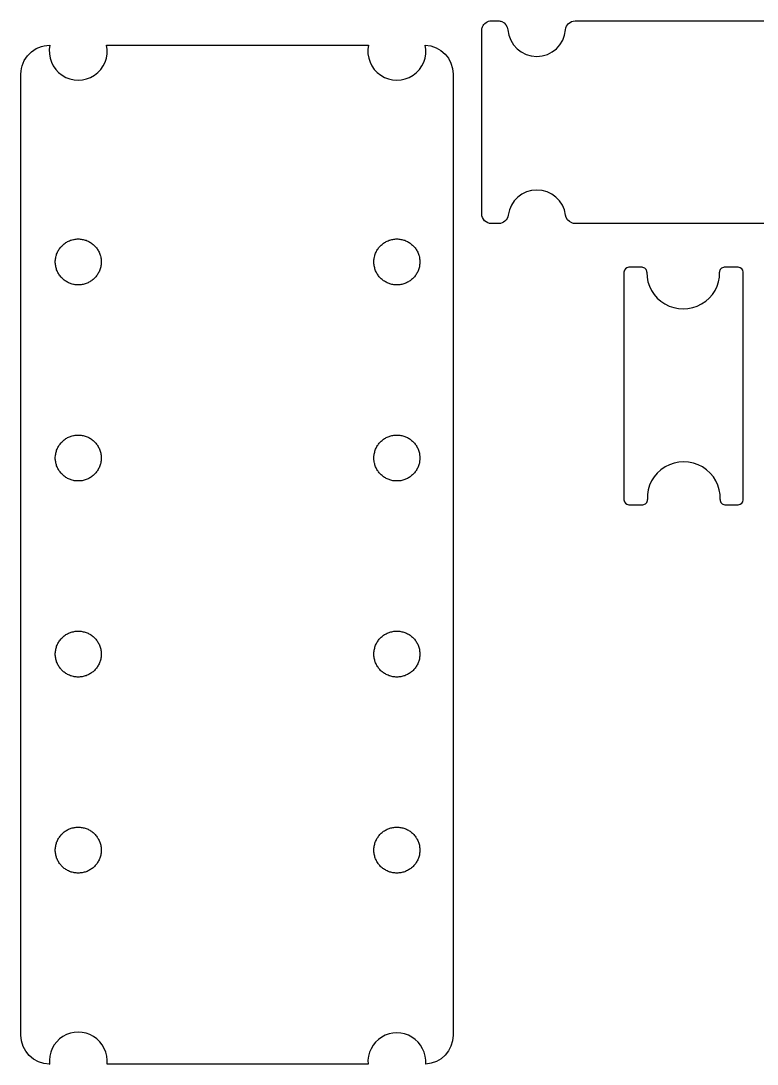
# Model space of a CAD drawing. Extents: x 126 to 271, y 47 to 160.
# Drawn here: x 126 to 202.4, y 52.3 to 160.5 of the extents above; entities that cross this region are included whole.
import ezdxf

# ---------------------------------------------------------------- set-up
doc = ezdxf.new("R2010")
doc.units = 0
doc.header["$MEASUREMENT"] = 0
doc.layers.get('0').update_dxf_attribs({"linetype": 'CONTINUOUS'})
doc.layers.add('GREEN_FILTER', color=7, linetype='CONTINUOUS')

msp = doc.modelspace()

# ---------------------------------------------------------------- linework, layer by layer
at = {"color": 7, "linetype": 'CONTINUOUS'}
for p, q in [((188.56, 134.43), (188.56, 110.83)), ((190.43, 134.93), (189.06, 134.93)), ((200.41, 134.93), (198.96, 134.93)), ((200.91, 110.83), (200.91, 134.43)), ((189.06, 110.33), (190.5, 110.33)), ((199.02, 110.33), (200.41, 110.33))]:
    msp.add_line(p, q, dxfattribs=at)
msp.add_lwpolyline([(223.23, 139.47), (183.5, 139.47, -0.090059), (183.15, 139.54, -0.276166), (182.51, 140.34, 0.874475), (176.56, 140.34, -0.375565), (175.57, 139.47), (174.82, 139.47, -0.414214), (173.82, 140.47), (173.82, 159.47, -0.098491), (173.89, 159.86, -0.303347), (174.82, 160.47), (175.53, 160.47, -0.093493), (175.89, 160.4, -0.287192), (176.53, 159.55, 0.923733), (182.51, 159.55, -0.391188), (183.5, 160.47), (223.14, 160.47, -0.094283)], format="xyb", dxfattribs=at)
for centre, start, end in [((189.06, 134.43), 90, 180), ((190.43, 134.43), 358.6226, 90), ((198.96, 134.43), 90, 181.3774), ((200.41, 134.43), 0, 90), ((189.06, 110.83), 180, 270), ((190.5, 110.83), 270, 3.2423), ((199.02, 110.83), 176.7577, 270), ((200.41, 110.83), 270, 0)]:
    msp.add_arc(centre, 0.5, start, end, dxfattribs=at)
for centre, start_param, end_param in [((194.7, 134.33), 3.117974, 6.306804), ((194.76, 111.07), -0.055598, 3.197191)]:
    msp.add_ellipse(centre, major_axis=(3.77, 0), ratio=0.982456, start_param=start_param, end_param=end_param, dxfattribs=at)
at = {"layer": 'GREEN_FILTER', "linetype": 'CONTINUOUS'}
msp.add_line((129.02, 52.35), (129.05, 52.35), dxfattribs=at)
msp.add_lwpolyline([(129.02, 52.35, -0.411027), (126.05, 55.35), (126.05, 154.95, -0.414214), (129.05, 157.95), (129.06, 157.95, 1.231861), (134.94, 157.95), (162.08, 157.95, 1.231452), (167.96, 157.95, -0.403811), (170.85, 154.95), (170.85, 55.35, -0.398556), (168.01, 52.35, 1.083291), (162.03, 52.35), (134.98, 52.35, 1.111733)], format="xyb", close=True, dxfattribs=at)
for points in [[(129.62, 135.49), (129.62, 135.59), (129.63, 135.7), (129.64, 135.8), (129.66, 135.9), (129.68, 136), (129.7, 136.11), (129.73, 136.2), (129.76, 136.3), (129.8, 136.4), (129.84, 136.5), (129.89, 136.59), (129.94, 136.68), (129.99, 136.77), (130.05, 136.85), (130.11, 136.94), (130.18, 137.02), (130.24, 137.1), (130.32, 137.17), (130.39, 137.24), (130.47, 137.31), (130.55, 137.38), (130.63, 137.44), (130.72, 137.5), (130.81, 137.55), (130.9, 137.6), (130.99, 137.65), (131.09, 137.69), (131.19, 137.73), (131.28, 137.76), (131.38, 137.79), (131.49, 137.81), (131.59, 137.83), (131.69, 137.85), (131.79, 137.86), (131.9, 137.87), (132, 137.87), (132.1, 137.87), (132.21, 137.86), (132.31, 137.85), (132.41, 137.83), (132.52, 137.81), (132.62, 137.79), (132.72, 137.76), (132.82, 137.73), (132.91, 137.69), (133.01, 137.65), (133.1, 137.6), (133.19, 137.55), (133.28, 137.5), (133.37, 137.44), (133.45, 137.38), (133.53, 137.31), (133.61, 137.24), (133.68, 137.17), (133.76, 137.1), (133.82, 137.02), (133.89, 136.94), (133.95, 136.85), (134.01, 136.77), (134.06, 136.68), (134.11, 136.59), (134.16, 136.5), (134.2, 136.4), (134.24, 136.3), (134.27, 136.2), (134.3, 136.11), (134.33, 136), (134.35, 135.9), (134.36, 135.8), (134.37, 135.7), (134.38, 135.59), (134.38, 135.49), (134.38, 135.38), (134.37, 135.28), (134.36, 135.18), (134.35, 135.08), (134.33, 134.97), (134.3, 134.87), (134.27, 134.77), (134.24, 134.67), (134.2, 134.58), (134.16, 134.48), (134.11, 134.39), (134.06, 134.3), (134.01, 134.21), (133.95, 134.12), (133.89, 134.04), (133.82, 133.96), (133.76, 133.88), (133.68, 133.8), (133.61, 133.73), (133.53, 133.66), (133.45, 133.6), (133.37, 133.54), (133.28, 133.48), (133.19, 133.43), (133.1, 133.38), (133.01, 133.33), (132.91, 133.29), (132.82, 133.25), (132.72, 133.22), (132.62, 133.19), (132.52, 133.16), (132.41, 133.14), (132.31, 133.13), (132.21, 133.12), (132.1, 133.11), (132, 133.11), (131.9, 133.11), (131.79, 133.12), (131.69, 133.13), (131.59, 133.14), (131.49, 133.16), (131.38, 133.19), (131.28, 133.22), (131.19, 133.25), (131.09, 133.29), (130.99, 133.33), (130.9, 133.38), (130.81, 133.43), (130.72, 133.48), (130.63, 133.54), (130.55, 133.6), (130.47, 133.66), (130.39, 133.73), (130.32, 133.8), (130.24, 133.88), (130.18, 133.96), (130.11, 134.04), (130.05, 134.12), (129.99, 134.21), (129.94, 134.3), (129.89, 134.39), (129.84, 134.48), (129.8, 134.58), (129.76, 134.67), (129.73, 134.77), (129.7, 134.87), (129.68, 134.97), (129.66, 135.08), (129.64, 135.18), (129.63, 135.28), (129.62, 135.38), (129.62, 135.49)], [(162.64, 135.49), (162.64, 135.59), (162.65, 135.7), (162.66, 135.8), (162.68, 135.9), (162.7, 136), (162.72, 136.11), (162.75, 136.2), (162.78, 136.3), (162.82, 136.4), (162.86, 136.5), (162.91, 136.59), (162.96, 136.68), (163.01, 136.77), (163.07, 136.85), (163.13, 136.94), (163.2, 137.02), (163.26, 137.1), (163.34, 137.17), (163.41, 137.24), (163.49, 137.31), (163.57, 137.38), (163.65, 137.44), (163.74, 137.5), (163.83, 137.55), (163.92, 137.6), (164.01, 137.65), (164.11, 137.69), (164.21, 137.73), (164.3, 137.76), (164.4, 137.79), (164.51, 137.81), (164.61, 137.83), (164.71, 137.85), (164.81, 137.86), (164.92, 137.87), (165.02, 137.87), (165.12, 137.87), (165.23, 137.86), (165.33, 137.85), (165.43, 137.83), (165.54, 137.81), (165.64, 137.79), (165.74, 137.76), (165.84, 137.73), (165.93, 137.69), (166.03, 137.65), (166.12, 137.6), (166.21, 137.55), (166.3, 137.5), (166.39, 137.44), (166.47, 137.38), (166.55, 137.31), (166.63, 137.24), (166.7, 137.17), (166.78, 137.1), (166.84, 137.02), (166.91, 136.94), (166.97, 136.85), (167.03, 136.77), (167.08, 136.68), (167.13, 136.59), (167.18, 136.5), (167.22, 136.4), (167.26, 136.3), (167.29, 136.2), (167.32, 136.11), (167.35, 136), (167.37, 135.9), (167.38, 135.8), (167.39, 135.7), (167.4, 135.59), (167.4, 135.49), (167.4, 135.38), (167.39, 135.28), (167.38, 135.18), (167.37, 135.08), (167.35, 134.97), (167.32, 134.87), (167.29, 134.77), (167.26, 134.67), (167.22, 134.58), (167.18, 134.48), (167.13, 134.39), (167.08, 134.3), (167.03, 134.21), (166.97, 134.12), (166.91, 134.04), (166.84, 133.96), (166.78, 133.88), (166.7, 133.8), (166.63, 133.73), (166.55, 133.66), (166.47, 133.6), (166.39, 133.54), (166.3, 133.48), (166.21, 133.43), (166.12, 133.38), (166.03, 133.33), (165.93, 133.29), (165.84, 133.25), (165.74, 133.22), (165.64, 133.19), (165.54, 133.16), (165.43, 133.14), (165.33, 133.13), (165.23, 133.12), (165.12, 133.11), (165.02, 133.11), (164.92, 133.11), (164.81, 133.12), (164.71, 133.13), (164.61, 133.14), (164.51, 133.16), (164.4, 133.19), (164.3, 133.22), (164.21, 133.25), (164.11, 133.29), (164.01, 133.33), (163.92, 133.38), (163.83, 133.43), (163.74, 133.48), (163.65, 133.54), (163.57, 133.6), (163.49, 133.66), (163.41, 133.73), (163.34, 133.8), (163.26, 133.88), (163.2, 133.96), (163.13, 134.04), (163.07, 134.12), (163.01, 134.21), (162.96, 134.3), (162.91, 134.39), (162.86, 134.48), (162.82, 134.58), (162.78, 134.67), (162.75, 134.77), (162.72, 134.87), (162.7, 134.97), (162.68, 135.08), (162.66, 135.18), (162.65, 135.28), (162.64, 135.38), (162.64, 135.49)], [(129.62, 115.17), (129.62, 115.27), (129.63, 115.38), (129.64, 115.48), (129.66, 115.58), (129.68, 115.68), (129.7, 115.79), (129.73, 115.88), (129.76, 115.98), (129.8, 116.08), (129.84, 116.18), (129.89, 116.27), (129.94, 116.36), (129.99, 116.45), (130.05, 116.53), (130.11, 116.62), (130.18, 116.7), (130.24, 116.78), (130.32, 116.85), (130.39, 116.92), (130.47, 116.99), (130.55, 117.06), (130.63, 117.12), (130.72, 117.18), (130.81, 117.23), (130.9, 117.28), (130.99, 117.33), (131.09, 117.37), (131.19, 117.41), (131.28, 117.44), (131.38, 117.47), (131.49, 117.49), (131.59, 117.51), (131.69, 117.53), (131.79, 117.54), (131.9, 117.55), (132, 117.55), (132.1, 117.55), (132.21, 117.54), (132.31, 117.53), (132.41, 117.51), (132.52, 117.49), (132.62, 117.47), (132.72, 117.44), (132.82, 117.41), (132.91, 117.37), (133.01, 117.33), (133.1, 117.28), (133.19, 117.23), (133.28, 117.18), (133.37, 117.12), (133.45, 117.06), (133.53, 116.99), (133.61, 116.92), (133.68, 116.85), (133.76, 116.78), (133.82, 116.7), (133.89, 116.62), (133.95, 116.53), (134.01, 116.45), (134.06, 116.36), (134.11, 116.27), (134.16, 116.18), (134.2, 116.08), (134.24, 115.98), (134.27, 115.88), (134.3, 115.79), (134.33, 115.68), (134.35, 115.58), (134.36, 115.48), (134.37, 115.38), (134.38, 115.27), (134.38, 115.17), (134.38, 115.06), (134.37, 114.96), (134.36, 114.86), (134.35, 114.76), (134.33, 114.65), (134.3, 114.55), (134.27, 114.45), (134.24, 114.35), (134.2, 114.26), (134.16, 114.16), (134.11, 114.07), (134.06, 113.98), (134.01, 113.89), (133.95, 113.8), (133.89, 113.72), (133.82, 113.64), (133.76, 113.56), (133.68, 113.48), (133.61, 113.41), (133.53, 113.34), (133.45, 113.28), (133.37, 113.22), (133.28, 113.16), (133.19, 113.11), (133.1, 113.06), (133.01, 113.01), (132.91, 112.97), (132.82, 112.93), (132.72, 112.9), (132.62, 112.87), (132.52, 112.84), (132.41, 112.82), (132.31, 112.81), (132.21, 112.8), (132.1, 112.79), (132, 112.79), (131.9, 112.79), (131.79, 112.8), (131.69, 112.81), (131.59, 112.82), (131.49, 112.84), (131.38, 112.87), (131.28, 112.9), (131.19, 112.93), (131.09, 112.97), (130.99, 113.01), (130.9, 113.06), (130.81, 113.11), (130.72, 113.16), (130.63, 113.22), (130.55, 113.28), (130.47, 113.34), (130.39, 113.41), (130.32, 113.48), (130.24, 113.56), (130.18, 113.64), (130.11, 113.72), (130.05, 113.8), (129.99, 113.89), (129.94, 113.98), (129.89, 114.07), (129.84, 114.16), (129.8, 114.26), (129.76, 114.35), (129.73, 114.45), (129.7, 114.55), (129.68, 114.65), (129.66, 114.76), (129.64, 114.86), (129.63, 114.96), (129.62, 115.06), (129.62, 115.17)], [(162.64, 115.17), (162.64, 115.27), (162.65, 115.38), (162.66, 115.48), (162.68, 115.58), (162.7, 115.68), (162.72, 115.79), (162.75, 115.88), (162.78, 115.98), (162.82, 116.08), (162.86, 116.18), (162.91, 116.27), (162.96, 116.36), (163.01, 116.45), (163.07, 116.53), (163.13, 116.62), (163.2, 116.7), (163.26, 116.78), (163.34, 116.85), (163.41, 116.92), (163.49, 116.99), (163.57, 117.06), (163.65, 117.12), (163.74, 117.18), (163.83, 117.23), (163.92, 117.28), (164.01, 117.33), (164.11, 117.37), (164.21, 117.41), (164.3, 117.44), (164.4, 117.47), (164.51, 117.49), (164.61, 117.51), (164.71, 117.53), (164.81, 117.54), (164.92, 117.55), (165.02, 117.55), (165.12, 117.55), (165.23, 117.54), (165.33, 117.53), (165.43, 117.51), (165.54, 117.49), (165.64, 117.47), (165.74, 117.44), (165.84, 117.41), (165.93, 117.37), (166.03, 117.33), (166.12, 117.28), (166.21, 117.23), (166.3, 117.18), (166.39, 117.12), (166.47, 117.06), (166.55, 116.99), (166.63, 116.92), (166.7, 116.85), (166.78, 116.78), (166.84, 116.7), (166.91, 116.62), (166.97, 116.53), (167.03, 116.45), (167.08, 116.36), (167.13, 116.27), (167.18, 116.18), (167.22, 116.08), (167.26, 115.98), (167.29, 115.88), (167.32, 115.79), (167.35, 115.68), (167.37, 115.58), (167.38, 115.48), (167.39, 115.38), (167.4, 115.27), (167.4, 115.17), (167.4, 115.06), (167.39, 114.96), (167.38, 114.86), (167.37, 114.76), (167.35, 114.65), (167.32, 114.55), (167.29, 114.45), (167.26, 114.35), (167.22, 114.26), (167.18, 114.16), (167.13, 114.07), (167.08, 113.98), (167.03, 113.89), (166.97, 113.8), (166.91, 113.72), (166.84, 113.64), (166.78, 113.56), (166.7, 113.48), (166.63, 113.41), (166.55, 113.34), (166.47, 113.28), (166.39, 113.22), (166.3, 113.16), (166.21, 113.11), (166.12, 113.06), (166.03, 113.01), (165.93, 112.97), (165.84, 112.93), (165.74, 112.9), (165.64, 112.87), (165.54, 112.84), (165.43, 112.82), (165.33, 112.81), (165.23, 112.8), (165.12, 112.79), (165.02, 112.79), (164.92, 112.79), (164.81, 112.8), (164.71, 112.81), (164.61, 112.82), (164.51, 112.84), (164.4, 112.87), (164.3, 112.9), (164.21, 112.93), (164.11, 112.97), (164.01, 113.01), (163.92, 113.06), (163.83, 113.11), (163.74, 113.16), (163.65, 113.22), (163.57, 113.28), (163.49, 113.34), (163.41, 113.41), (163.34, 113.48), (163.26, 113.56), (163.2, 113.64), (163.13, 113.72), (163.07, 113.8), (163.01, 113.89), (162.96, 113.98), (162.91, 114.07), (162.86, 114.16), (162.82, 114.26), (162.78, 114.35), (162.75, 114.45), (162.72, 114.55), (162.7, 114.65), (162.68, 114.76), (162.66, 114.86), (162.65, 114.96), (162.64, 115.06), (162.64, 115.17)], [(129.62, 94.85), (129.62, 94.95), (129.63, 95.06), (129.64, 95.16), (129.66, 95.26), (129.68, 95.36), (129.7, 95.47), (129.73, 95.56), (129.76, 95.66), (129.8, 95.76), (129.84, 95.86), (129.89, 95.95), (129.94, 96.04), (129.99, 96.13), (130.05, 96.21), (130.11, 96.3), (130.18, 96.38), (130.24, 96.46), (130.32, 96.53), (130.39, 96.6), (130.47, 96.67), (130.55, 96.74), (130.63, 96.8), (130.72, 96.86), (130.81, 96.91), (130.9, 96.96), (130.99, 97.01), (131.09, 97.05), (131.19, 97.09), (131.28, 97.12), (131.38, 97.15), (131.49, 97.17), (131.59, 97.19), (131.69, 97.21), (131.79, 97.22), (131.9, 97.23), (132, 97.23), (132.1, 97.23), (132.21, 97.22), (132.31, 97.21), (132.41, 97.19), (132.52, 97.17), (132.62, 97.15), (132.72, 97.12), (132.82, 97.09), (132.91, 97.05), (133.01, 97.01), (133.1, 96.96), (133.19, 96.91), (133.28, 96.86), (133.37, 96.8), (133.45, 96.74), (133.53, 96.67), (133.61, 96.6), (133.68, 96.53), (133.76, 96.46), (133.82, 96.38), (133.89, 96.3), (133.95, 96.21), (134.01, 96.13), (134.06, 96.04), (134.11, 95.95), (134.16, 95.86), (134.2, 95.76), (134.24, 95.66), (134.27, 95.56), (134.3, 95.47), (134.33, 95.36), (134.35, 95.26), (134.36, 95.16), (134.37, 95.06), (134.38, 94.95), (134.38, 94.85), (134.38, 94.74), (134.37, 94.64), (134.36, 94.54), (134.35, 94.44), (134.33, 94.33), (134.3, 94.23), (134.27, 94.13), (134.24, 94.03), (134.2, 93.94), (134.16, 93.84), (134.11, 93.75), (134.06, 93.66), (134.01, 93.57), (133.95, 93.48), (133.89, 93.4), (133.82, 93.32), (133.76, 93.24), (133.68, 93.16), (133.61, 93.09), (133.53, 93.02), (133.45, 92.96), (133.37, 92.9), (133.28, 92.84), (133.19, 92.79), (133.1, 92.74), (133.01, 92.69), (132.91, 92.65), (132.82, 92.61), (132.72, 92.58), (132.62, 92.55), (132.52, 92.52), (132.41, 92.5), (132.31, 92.49), (132.21, 92.48), (132.1, 92.47), (132, 92.47), (131.9, 92.47), (131.79, 92.48), (131.69, 92.49), (131.59, 92.5), (131.49, 92.52), (131.38, 92.55), (131.28, 92.58), (131.19, 92.61), (131.09, 92.65), (130.99, 92.69), (130.9, 92.74), (130.81, 92.79), (130.72, 92.84), (130.63, 92.9), (130.55, 92.96), (130.47, 93.02), (130.39, 93.09), (130.32, 93.16), (130.24, 93.24), (130.18, 93.32), (130.11, 93.4), (130.05, 93.48), (129.99, 93.57), (129.94, 93.66), (129.89, 93.75), (129.84, 93.84), (129.8, 93.94), (129.76, 94.03), (129.73, 94.13), (129.7, 94.23), (129.68, 94.33), (129.66, 94.44), (129.64, 94.54), (129.63, 94.64), (129.62, 94.74), (129.62, 94.85)], [(162.64, 94.85), (162.64, 94.95), (162.65, 95.06), (162.66, 95.16), (162.68, 95.26), (162.7, 95.36), (162.72, 95.47), (162.75, 95.56), (162.78, 95.66), (162.82, 95.76), (162.86, 95.86), (162.91, 95.95), (162.96, 96.04), (163.01, 96.13), (163.07, 96.21), (163.13, 96.3), (163.2, 96.38), (163.26, 96.46), (163.34, 96.53), (163.41, 96.6), (163.49, 96.67), (163.57, 96.74), (163.65, 96.8), (163.74, 96.86), (163.83, 96.91), (163.92, 96.96), (164.01, 97.01), (164.11, 97.05), (164.21, 97.09), (164.3, 97.12), (164.4, 97.15), (164.51, 97.17), (164.61, 97.19), (164.71, 97.21), (164.81, 97.22), (164.92, 97.23), (165.02, 97.23), (165.12, 97.23), (165.23, 97.22), (165.33, 97.21), (165.43, 97.19), (165.54, 97.17), (165.64, 97.15), (165.74, 97.12), (165.84, 97.09), (165.93, 97.05), (166.03, 97.01), (166.12, 96.96), (166.21, 96.91), (166.3, 96.86), (166.39, 96.8), (166.47, 96.74), (166.55, 96.67), (166.63, 96.6), (166.7, 96.53), (166.78, 96.46), (166.84, 96.38), (166.91, 96.3), (166.97, 96.21), (167.03, 96.13), (167.08, 96.04), (167.13, 95.95), (167.18, 95.86), (167.22, 95.76), (167.26, 95.66), (167.29, 95.56), (167.32, 95.47), (167.35, 95.36), (167.37, 95.26), (167.38, 95.16), (167.39, 95.06), (167.4, 94.95), (167.4, 94.85), (167.4, 94.74), (167.39, 94.64), (167.38, 94.54), (167.37, 94.44), (167.35, 94.33), (167.32, 94.23), (167.29, 94.13), (167.26, 94.03), (167.22, 93.94), (167.18, 93.84), (167.13, 93.75), (167.08, 93.66), (167.03, 93.57), (166.97, 93.48), (166.91, 93.4), (166.84, 93.32), (166.78, 93.24), (166.7, 93.16), (166.63, 93.09), (166.55, 93.02), (166.47, 92.96), (166.39, 92.9), (166.3, 92.84), (166.21, 92.79), (166.12, 92.74), (166.03, 92.69), (165.93, 92.65), (165.84, 92.61), (165.74, 92.58), (165.64, 92.55), (165.54, 92.52), (165.43, 92.5), (165.33, 92.49), (165.23, 92.48), (165.12, 92.47), (165.02, 92.47), (164.92, 92.47), (164.81, 92.48), (164.71, 92.49), (164.61, 92.5), (164.51, 92.52), (164.4, 92.55), (164.3, 92.58), (164.21, 92.61), (164.11, 92.65), (164.01, 92.69), (163.92, 92.74), (163.83, 92.79), (163.74, 92.84), (163.65, 92.9), (163.57, 92.96), (163.49, 93.02), (163.41, 93.09), (163.34, 93.16), (163.26, 93.24), (163.2, 93.32), (163.13, 93.4), (163.07, 93.48), (163.01, 93.57), (162.96, 93.66), (162.91, 93.75), (162.86, 93.84), (162.82, 93.94), (162.78, 94.03), (162.75, 94.13), (162.72, 94.23), (162.7, 94.33), (162.68, 94.44), (162.66, 94.54), (162.65, 94.64), (162.64, 94.74), (162.64, 94.85)], [(129.62, 74.53), (129.62, 74.63), (129.63, 74.74), (129.64, 74.84), (129.66, 74.94), (129.68, 75.04), (129.7, 75.15), (129.73, 75.24), (129.76, 75.34), (129.8, 75.44), (129.84, 75.54), (129.89, 75.63), (129.94, 75.72), (129.99, 75.81), (130.05, 75.89), (130.11, 75.98), (130.18, 76.06), (130.24, 76.14), (130.32, 76.21), (130.39, 76.28), (130.47, 76.35), (130.55, 76.42), (130.63, 76.48), (130.72, 76.54), (130.81, 76.59), (130.9, 76.64), (130.99, 76.69), (131.09, 76.73), (131.19, 76.77), (131.28, 76.8), (131.38, 76.83), (131.49, 76.85), (131.59, 76.87), (131.69, 76.89), (131.79, 76.9), (131.9, 76.91), (132, 76.91), (132.1, 76.91), (132.21, 76.9), (132.31, 76.89), (132.41, 76.87), (132.52, 76.85), (132.62, 76.83), (132.72, 76.8), (132.82, 76.77), (132.91, 76.73), (133.01, 76.69), (133.1, 76.64), (133.19, 76.59), (133.28, 76.54), (133.37, 76.48), (133.45, 76.42), (133.53, 76.35), (133.61, 76.28), (133.68, 76.21), (133.76, 76.14), (133.82, 76.06), (133.89, 75.98), (133.95, 75.89), (134.01, 75.81), (134.06, 75.72), (134.11, 75.63), (134.16, 75.54), (134.2, 75.44), (134.24, 75.34), (134.27, 75.24), (134.3, 75.15), (134.33, 75.04), (134.35, 74.94), (134.36, 74.84), (134.37, 74.74), (134.38, 74.63), (134.38, 74.53), (134.38, 74.42), (134.37, 74.32), (134.36, 74.22), (134.35, 74.12), (134.33, 74.01), (134.3, 73.91), (134.27, 73.81), (134.24, 73.71), (134.2, 73.62), (134.16, 73.52), (134.11, 73.43), (134.06, 73.34), (134.01, 73.25), (133.95, 73.16), (133.89, 73.08), (133.82, 73), (133.76, 72.92), (133.68, 72.84), (133.61, 72.77), (133.53, 72.7), (133.45, 72.64), (133.37, 72.58), (133.28, 72.52), (133.19, 72.47), (133.1, 72.42), (133.01, 72.37), (132.91, 72.33), (132.82, 72.29), (132.72, 72.26), (132.62, 72.23), (132.52, 72.2), (132.41, 72.18), (132.31, 72.17), (132.21, 72.16), (132.1, 72.15), (132, 72.15), (131.9, 72.15), (131.79, 72.16), (131.69, 72.17), (131.59, 72.18), (131.49, 72.2), (131.38, 72.23), (131.28, 72.26), (131.19, 72.29), (131.09, 72.33), (130.99, 72.37), (130.9, 72.42), (130.81, 72.47), (130.72, 72.52), (130.63, 72.58), (130.55, 72.64), (130.47, 72.7), (130.39, 72.77), (130.32, 72.84), (130.24, 72.92), (130.18, 73), (130.11, 73.08), (130.05, 73.16), (129.99, 73.25), (129.94, 73.34), (129.89, 73.43), (129.84, 73.52), (129.8, 73.62), (129.76, 73.71), (129.73, 73.81), (129.7, 73.91), (129.68, 74.01), (129.66, 74.12), (129.64, 74.22), (129.63, 74.32), (129.62, 74.42), (129.62, 74.53)], [(162.64, 74.53), (162.64, 74.63), (162.65, 74.74), (162.66, 74.84), (162.68, 74.94), (162.7, 75.04), (162.72, 75.15), (162.75, 75.24), (162.78, 75.34), (162.82, 75.44), (162.86, 75.54), (162.91, 75.63), (162.96, 75.72), (163.01, 75.81), (163.07, 75.89), (163.13, 75.98), (163.2, 76.06), (163.26, 76.14), (163.34, 76.21), (163.41, 76.28), (163.49, 76.35), (163.57, 76.42), (163.65, 76.48), (163.74, 76.54), (163.83, 76.59), (163.92, 76.64), (164.01, 76.69), (164.11, 76.73), (164.21, 76.77), (164.3, 76.8), (164.4, 76.83), (164.51, 76.85), (164.61, 76.87), (164.71, 76.89), (164.81, 76.9), (164.92, 76.91), (165.02, 76.91), (165.12, 76.91), (165.23, 76.9), (165.33, 76.89), (165.43, 76.87), (165.54, 76.85), (165.64, 76.83), (165.74, 76.8), (165.84, 76.77), (165.93, 76.73), (166.03, 76.69), (166.12, 76.64), (166.21, 76.59), (166.3, 76.54), (166.39, 76.48), (166.47, 76.42), (166.55, 76.35), (166.63, 76.28), (166.7, 76.21), (166.78, 76.14), (166.84, 76.06), (166.91, 75.98), (166.97, 75.89), (167.03, 75.81), (167.08, 75.72), (167.13, 75.63), (167.18, 75.54), (167.22, 75.44), (167.26, 75.34), (167.29, 75.24), (167.32, 75.15), (167.35, 75.04), (167.37, 74.94), (167.38, 74.84), (167.39, 74.74), (167.4, 74.63), (167.4, 74.53), (167.4, 74.42), (167.39, 74.32), (167.38, 74.22), (167.37, 74.12), (167.35, 74.01), (167.32, 73.91), (167.29, 73.81), (167.26, 73.71), (167.22, 73.62), (167.18, 73.52), (167.13, 73.43), (167.08, 73.34), (167.03, 73.25), (166.97, 73.16), (166.91, 73.08), (166.84, 73), (166.78, 72.92), (166.7, 72.84), (166.63, 72.77), (166.55, 72.7), (166.47, 72.64), (166.39, 72.58), (166.3, 72.52), (166.21, 72.47), (166.12, 72.42), (166.03, 72.37), (165.93, 72.33), (165.84, 72.29), (165.74, 72.26), (165.64, 72.23), (165.54, 72.2), (165.43, 72.18), (165.33, 72.17), (165.23, 72.16), (165.12, 72.15), (165.02, 72.15), (164.92, 72.15), (164.81, 72.16), (164.71, 72.17), (164.61, 72.18), (164.51, 72.2), (164.4, 72.23), (164.3, 72.26), (164.21, 72.29), (164.11, 72.33), (164.01, 72.37), (163.92, 72.42), (163.83, 72.47), (163.74, 72.52), (163.65, 72.58), (163.57, 72.64), (163.49, 72.7), (163.41, 72.77), (163.34, 72.84), (163.26, 72.92), (163.2, 73), (163.13, 73.08), (163.07, 73.16), (163.01, 73.25), (162.96, 73.34), (162.91, 73.43), (162.86, 73.52), (162.82, 73.62), (162.78, 73.71), (162.75, 73.81), (162.72, 73.91), (162.7, 74.01), (162.68, 74.12), (162.66, 74.22), (162.65, 74.32), (162.64, 74.42), (162.64, 74.53)]]:
    msp.add_lwpolyline(points, dxfattribs=at)

doc.saveas('drawing.dxf')
